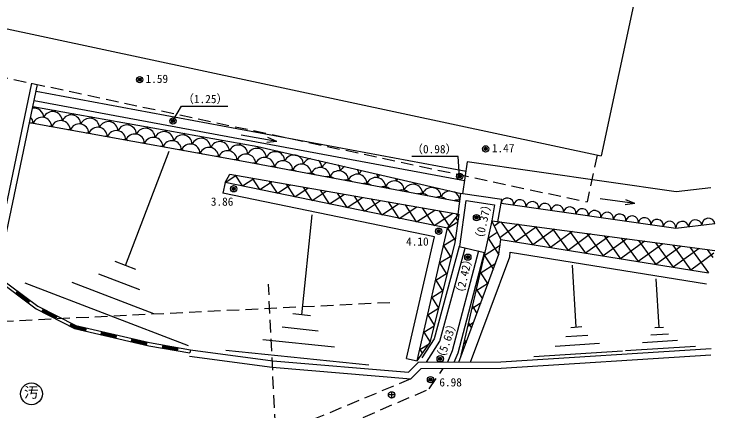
# Model space of a CAD drawing. Units: millimetres on the paper. Extents: x -297 to 277, y -210 to 190.
# Drawn here: x 58.8 to 170.4, y -9 to 54.2 of the extents above; entities that cross this region are included whole.
import ezdxf
from ezdxf.enums import TextEntityAlignment as Align

# ---------------------------------------------------------------- set-up
doc = ezdxf.new("R2010")
doc.units = ezdxf.units.MM
doc.header["$PDMODE"] = 32
doc.header["$PDSIZE"] = 1
doc.linetypes.add('DASHED2', pattern=[3, 2, -1])
for name, color, linetype in [('0-0_2001', 4, 'Continuous'), ('0-1_2003', 4, 'Continuous'), ('0-2_2004', 4, 'DASHED2')]:
    doc.layers.add(name, color=color, linetype=linetype)
doc.styles.add('ＭＳ ゴシック', font='')
doc.styles.get('ＭＳ ゴシック').set_extended_font_data('MS Gothic')

msp = doc.modelspace()

# ---------------------------------------------------------------- linework, layer by layer
at = {"layer": '0-0_2001'}
for p, q in [((-51.899, 75.241), (152.26, 31.583)), ((62.288, 41.87), (130.74, 29.141)), ((61.98, 40.402), (130.465, 27.667)), ((100.597, 33.874), (94.918, 34.894)), ((100.597, 33.874), (99.05, 33.744)), ((100.597, 33.874), (99.192, 34.535)), ((76.532, 14.127), (83.493, 32.335)), ((92.401, 27.371), (94.105, 28.491)), ((95.17, 26.798), (94.051, 28.5)), ((95.17, 26.798), (96.982, 27.989)), ((97.94, 26.225), (96.755, 28.029)), ((92.401, 27.371), (92.046, 25.657)), ((97.94, 26.225), (99.86, 27.487)), ((100.71, 25.653), (99.458, 27.557)), ((100.71, 25.653), (102.738, 26.986)), ((103.48, 25.08), (102.161, 27.086)), ((103.48, 25.08), (105.615, 26.484)), ((106.25, 24.507), (104.865, 26.615)), ((106.25, 24.507), (108.493, 25.982)), ((109.02, 23.935), (107.568, 26.143)), ((111.789, 23.362), (110.271, 25.672)), ((109.02, 23.935), (111.371, 25.48)), ((111.789, 23.362), (114.248, 24.978)), ((114.559, 22.789), (112.974, 25.2)), ((117.329, 22.216), (115.678, 24.729)), ((157.606, 24.017), (152.077, 24.747)), ((157.606, 24.017), (156.172, 24.612)), ((114.559, 22.789), (117.126, 24.476)), ((117.329, 22.216), (120.003, 23.974)), ((120.099, 21.644), (118.381, 24.257)), ((120.099, 21.644), (122.881, 23.472)), ((122.869, 21.071), (121.084, 23.786)), ((157.606, 24.017), (156.066, 23.815)), ((122.869, 21.071), (125.759, 22.971)), ((125.639, 20.498), (123.788, 23.314)), ((125.639, 20.498), (128.636, 22.469)), ((128.086, 20.416), (126.491, 22.843)), ((129.402, 22.055), (129.194, 22.371)), ((104.573, 6.272), (106.222, 22.218)), ((127.794, 20.053), (129.6, 22.301)), ((129.119, 21.702), (129.445, 21.184)), ((127.794, 20.053), (129.431, 21.082)), ((136.177, 21.084), (135.236, 20.402)), ((139.055, 20.697), (136.109, 18.565)), ((136.285, 21.069), (138.586, 17.89)), ((141.932, 20.311), (138.586, 17.89)), ((139.02, 20.702), (141.379, 17.442)), ((141.755, 20.335), (144.172, 16.994)), ((127.794, 20.053), (129.017, 18.106)), ((134.235, 18.499), (135.692, 19.443)), ((144.81, 19.924), (141.379, 17.442)), ((147.687, 19.538), (144.172, 16.994)), ((144.489, 19.967), (146.965, 16.547)), ((150.564, 19.152), (146.965, 16.547)), ((147.224, 19.6), (149.757, 16.099)), ((149.958, 19.233), (152.55, 15.651)), ((127.165, 17.295), (129.071, 18.493)), ((134.235, 18.499), (135.952, 15.849)), ((153.442, 18.765), (149.757, 16.099)), ((156.319, 18.379), (152.55, 15.651)), ((152.693, 18.866), (155.343, 15.204)), ((159.197, 17.993), (155.343, 15.204)), ((155.427, 18.499), (158.136, 14.756)), ((158.162, 18.132), (160.929, 14.308)), ((127.165, 17.295), (128.369, 15.379)), ((129.632, 17.167), (133.663, 16.214)), ((133.617, 15.715), (136.146, 17.354)), ((162.074, 17.606), (158.136, 14.756)), ((160.896, 17.764), (163.721, 13.861)), ((164.952, 17.22), (160.929, 14.308)), ((163.631, 17.397), (166.514, 13.413)), ((167.829, 16.833), (163.721, 13.861)), ((166.365, 17.03), (169.307, 12.965)), ((126.536, 14.537), (128.461, 15.748)), ((133.628, 15.759), (135.082, 13.514)), ((170.2, 16.08), (166.514, 13.413)), ((169.1, 16.663), (170.007, 15.409)), ((78.157, 13.506), (74.906, 14.749)), ((126.536, 14.537), (127.697, 12.69)), ((132.964, 12.909), (135.459, 14.526)), ((148.288, 4.289), (147.656, 14.17)), ((78.788, 10.283), (72.286, 12.77)), ((125.907, 11.78), (127.76, 12.945)), ((132.998, 13.053), (134.212, 11.179)), ((86.553, 1.352), (60.543, 11.297)), ((81.045, 6.439), (68.04, 11.412)), ((125.907, 11.78), (127.024, 10.002)), ((132.311, 10.102), (134.288, 11.383)), ((161.48, 4.237), (160.981, 12.034)), ((59.338, 10.067), (59.04, 9.665)), ((125.278, 9.022), (127.06, 10.142)), ((132.368, 10.348), (133.342, 8.844)), ((59.099, 9.745), (61.107, 8.255)), ((59.159, 9.826), (61.166, 8.336)), ((59.218, 9.906), (61.226, 8.416)), ((59.278, 9.986), (61.285, 8.496)), ((125.278, 9.022), (126.352, 7.313)), ((61.047, 8.175), (61.345, 8.577)), ((131.657, 7.295), (133.118, 8.241)), ((63.437, 7.223), (63.21, 6.778)), ((63.256, 6.867), (65.483, 5.732)), ((63.301, 6.956), (65.528, 5.821)), ((63.346, 7.045), (65.574, 5.91)), ((63.392, 7.134), (65.619, 5.999)), ((124.649, 6.265), (126.359, 7.339)), ((131.738, 7.642), (132.472, 6.509)), ((65.437, 5.643), (65.665, 6.088)), ((105.997, 6.125), (103.15, 6.42)), ((124.649, 6.265), (125.68, 4.625)), ((67.892, 4.953), (67.665, 4.507)), ((68.47, 4.209), (67.71, 4.596)), ((67.756, 4.685), (68.505, 4.303)), ((68.54, 4.398), (67.801, 4.774)), ((67.846, 4.864), (68.574, 4.493)), ((70.237, 4.105), (68.574, 4.493)), ((124.02, 3.507), (125.658, 4.537)), ((131.004, 4.488), (131.947, 5.099)), ((131.108, 4.937), (131.602, 4.174)), ((68.47, 4.209), (70.169, 3.813)), ((70.192, 3.911), (68.505, 4.303)), ((68.54, 4.398), (70.215, 4.008)), ((70.26, 4.203), (70.147, 3.716)), ((72.695, 3.636), (72.581, 3.149)), ((72.649, 3.441), (75.084, 2.874)), ((72.672, 3.538), (75.107, 2.971)), ((107.185, 3.7), (101.49, 4.289)), ((124.02, 3.507), (125.007, 1.936)), ((149.17, 4.346), (147.406, 4.233)), ((162.176, 4.281), (160.784, 4.192)), ((72.604, 3.246), (75.039, 2.679)), ((72.627, 3.344), (75.062, 2.777)), ((75.016, 2.582), (75.13, 3.069)), ((77.564, 2.502), (77.451, 2.015)), ((77.519, 2.307), (79.954, 1.74)), ((77.542, 2.404), (79.977, 1.837)), ((109.797, 1.128), (98.408, 2.305)), ((150.143, 2.991), (146.614, 2.765)), ((162.943, 3.212), (160.159, 3.034)), ((77.474, 2.112), (79.909, 1.545)), ((77.496, 2.21), (79.931, 1.643)), ((79.886, 1.448), (79.999, 1.935)), ((82.457, 1.478), (82.369, 0.986)), ((82.404, 1.183), (84.866, 0.745)), ((82.422, 1.282), (84.883, 0.844)), ((82.439, 1.38), (84.901, 0.942)), ((123.391, 0.75), (124.876, 1.683)), ((130.351, 1.681), (130.776, 1.957)), ((130.479, 2.231), (130.732, 1.84)), ((151.997, 1.692), (144.94, 1.241)), ((167.263, 1.251), (156.124, 0.539)), ((164.407, 2.187), (158.838, 1.831)), ((82.387, 1.085), (84.848, 0.647)), ((84.831, 0.548), (84.918, 1.041)), ((86.877, 0.692), (86.789, 0.2)), ((115.257, -1.739), (92.477, 0.616)), ((123.391, 0.75), (123.791, 0.113)), ((155.616, 0.506), (141.502, -0.396)), ((129.849, -0.474), (129.862, -0.495)), ((119.38, -6.467), (118.38, -6.467)), ((118.88, -5.967), (118.88, -6.967))]:
    msp.add_line(p, q, dxfattribs=at)
at = {"layer": '0-0_2001', "linetype": 'DASHED2'}
for p, q in [((-52.703, 67.588), (150.016, 24.259)), ((151.612, 31.722), (150.016, 24.259)), ((121.949, -3.915), (90.988, -16.852))]:
    msp.add_line(p, q, dxfattribs=at)
at = {"layer": '0-0_2001'}
for points in [[(-38.285, 139.42), (165.979, 95.739), (152.26, 31.583)], [(61.786, 39.472), (97.615, 33.105), (129.978, 25.6)], [(84.088, 37.153), (85.424, 39.493), (92.824, 39.493)], [(129.704, 24.285), (94.128, 30.914), (61.237, 36.853)], [(129.711, 28.327), (129.482, 31.51), (122.082, 31.51)], [(169.684, 26.494), (164.189, 25.847), (130.91, 30.616), (130.187, 25.568)], [(92.401, 27.371), (93.114, 28.664), (129.6, 22.301), (128.975, 17.8), (124.983, 1.838)], [(122.977, -1.067), (127.794, 20.053), (92.401, 27.371)], [(121.27, -0.677), (125.69, 18.701), (92.046, 25.657)], [(135.811, 21.095), (136.42, 24.618), (129.879, 25.615), (129.445, 22.328)], [(129.768, 17.135), (130.737, 24.473), (135.261, 23.783), (134.826, 21.265)], [(170.357, 20.784), (164.116, 20.048), (136.319, 24.032)], [(170.357, 20.784), (164.116, 20.048), (136.319, 24.032)], [(134.826, 21.265), (133.9, 16.927), (129.813, -0.629)], [(136.252, 18.264), (134.826, 21.265), (170.32, 16.499)], [(129.579, -1.255), (135.979, 15.92), (136.252, 18.264), (169.307, 12.965)], [(129.632, 17.167), (125.637, 2.476), (123.713, -0.556)], [(124.442, -1.274), (126.562, 2.068), (130.597, 16.905)], [(132.695, 16.466), (128.552, 0.54), (127.779, -1.262)], [(128.869, -1.258), (129.501, 0.215), (133.663, 16.214)], [(131.453, -1.24), (137.692, 15.507), (137.779, 16.247), (169.03, 11.237)], [(56.126, 12.451), (62.577, 7.662), (68.609, 4.587), (80.351, 1.853), (86.877, 0.692)], [(55.828, 12.049), (62.313, 7.235), (68.436, 4.114), (80.25, 1.363), (86.789, 0.2)], [(62.577, 7.662), (68.609, 4.587), (80.351, 1.853), (86.877, 0.692), (99.964, -1.047), (121.57, -2.879), (123.171, -1.278), (136.284, -1.231), (169.724, 0.908)], [(121.27, -0.677), (122.977, -1.067), (124.983, 1.838)], [(86.745, -0.299), (99.855, -2.041), (121.949, -3.915), (123.587, -2.277), (136.318, -2.231), (169.68, -0.097)]]:
    msp.add_lwpolyline(points, dxfattribs=at)
at = {"layer": '0-0_2001', "linetype": 'DASHED2'}
msp.add_lwpolyline([(92.305, -19.525), (124.875, -5.528), (127.097, -2.264)], dxfattribs=at)
at = {"layer": '0-0_2001', "color": 2}
for centre, radius in [((78.802, 43.715), 0.25), ((78.802, 43.715), 0.2), ((78.802, 43.715), 0.15), ((78.802, 43.715), 0.1), ((78.802, 43.715), 0.05), ((78.802, 43.715), 0.02), ((84.088, 37.153), 0.25), ((84.088, 37.153), 0.2), ((84.088, 37.153), 0.15), ((84.088, 37.153), 0.1), ((84.088, 37.153), 0.05), ((84.088, 37.153), 0.02), ((133.854, 32.703), 0.25), ((133.854, 32.703), 0.2), ((133.854, 32.703), 0.15), ((133.854, 32.703), 0.1), ((133.854, 32.703), 0.05), ((133.854, 32.703), 0.02), ((129.711, 28.327), 0.25), ((129.711, 28.327), 0.2), ((129.711, 28.327), 0.15), ((129.711, 28.327), 0.1), ((129.711, 28.327), 0.05), ((129.711, 28.327), 0.02), ((93.749, 26.348), 0.25), ((93.749, 26.348), 0.2), ((93.749, 26.348), 0.15), ((93.749, 26.348), 0.1), ((93.749, 26.348), 0.05), ((93.749, 26.348), 0.02), ((132.396, 21.767), 0.25), ((132.396, 21.767), 0.2), ((132.396, 21.767), 0.15), ((132.396, 21.767), 0.1), ((132.396, 21.767), 0.05), ((132.396, 21.767), 0.02), ((126.38, 19.595), 0.25), ((126.38, 19.595), 0.2), ((126.38, 19.595), 0.15), ((126.38, 19.595), 0.1), ((126.38, 19.595), 0.05), ((126.38, 19.595), 0.02), ((131.021, 15.459), 0.25), ((131.021, 15.459), 0.2), ((131.021, 15.459), 0.15), ((131.021, 15.459), 0.1), ((131.021, 15.459), 0.05), ((131.021, 15.459), 0.02), ((126.625, -0.723), 0.25), ((126.625, -0.723), 0.2), ((126.625, -0.723), 0.15), ((126.625, -0.723), 0.1), ((126.625, -0.723), 0.05), ((126.625, -0.723), 0.02), ((125.074, -4.06), 0.25), ((125.074, -4.06), 0.2), ((125.074, -4.06), 0.15), ((125.074, -4.06), 0.1), ((125.074, -4.06), 0.05), ((125.074, -4.06), 0.02)]:
    msp.add_circle(centre, radius, dxfattribs=at)
at = {"layer": '0-0_2001'}
for centre, radius in [((61.568, -6.298), 1.75), ((118.88, -6.467), 0.5)]:
    msp.add_circle(centre, radius, dxfattribs=at)
for centre, radius, start, end in [((61.985, 37.648), 1.538, 2.44399, 99.90194), ((60.722, 39.096), 1.538, 2.44399, 11.15419), ((63.675, 38.563), 1.538, 148.35787, 157.08323), ((64.937, 37.115), 1.538, 2.44399, 157.08323), ((63.675, 38.563), 1.538, 2.44399, 11.48625), ((66.627, 38.03), 1.538, 148.02505, 157.08323), ((67.89, 36.582), 1.538, 2.44399, 157.08323), ((66.627, 38.03), 1.538, 2.44399, 11.81907), ((69.579, 37.496), 1.538, 147.69145, 157.08323), ((61.559, 35.287), 1.538, 64.66119, 94.8663), ((60.296, 36.734), 1.538, 2.44399, 42.48969), ((63.248, 36.201), 1.538, 2.44399, 157.08323), ((66.2, 35.668), 1.538, 2.44399, 157.08323), ((70.842, 36.049), 1.538, 2.44399, 157.08323), ((69.579, 37.496), 1.538, 2.44399, 12.15266), ((72.531, 36.963), 1.538, 147.35706, 157.08323), ((73.794, 35.516), 1.538, 2.44399, 157.08323), ((72.531, 36.963), 1.538, 2.44399, 12.48706), ((75.484, 36.43), 1.538, 147.02185, 157.08323), ((64.511, 34.753), 1.538, 64.66218, 94.86531), ((67.463, 34.22), 1.538, 64.66317, 94.86432), ((69.153, 35.135), 1.538, 2.44399, 157.08323), ((72.105, 34.602), 1.538, 2.44399, 157.08323), ((76.746, 34.983), 1.538, 2.44399, 157.08323), ((75.484, 36.43), 1.538, 2.44399, 12.82227), ((78.436, 35.897), 1.538, 146.68582, 157.08323), ((79.699, 34.45), 1.538, 2.44399, 157.08323), ((78.436, 35.897), 1.538, 2.44399, 13.1583), ((81.388, 35.364), 1.538, 146.34893, 157.08323), ((81.388, 35.364), 1.538, 2.44399, 13.49519), ((70.415, 33.687), 1.538, 64.66416, 94.86333), ((73.368, 33.154), 1.538, 64.66515, 94.86234), ((75.057, 34.068), 1.538, 2.44399, 157.08323), ((78.009, 33.535), 1.538, 2.44399, 157.08323), ((82.651, 33.916), 1.538, 2.44399, 157.08323), ((84.34, 34.831), 1.538, 146.01118, 157.08323), ((85.603, 33.383), 1.538, 2.44399, 157.08323), ((84.34, 34.831), 1.538, 2.44399, 13.83294), ((87.293, 34.298), 1.538, 145.67254, 157.08323), ((87.293, 34.298), 1.538, 2.44399, 14.17158), ((90.245, 33.765), 1.538, 145.333, 157.08323), ((76.32, 32.621), 1.538, 64.66614, 94.86135), ((79.272, 32.088), 1.538, 64.66713, 94.86036), ((80.962, 33.002), 1.538, 2.44399, 157.08323), ((83.914, 32.469), 1.538, 2.44399, 157.08323), ((86.866, 31.936), 1.538, 2.44399, 157.08323), ((88.555, 32.85), 1.538, 2.44399, 157.08323), ((91.508, 32.317), 1.538, 2.44399, 157.08323), ((90.245, 33.765), 1.538, 2.44399, 14.51112), ((93.197, 33.231), 1.538, 144.99254, 157.08323), ((93.197, 33.231), 1.538, 2.44399, 14.85158), ((96.149, 32.698), 1.538, 144.65113, 157.08323), ((82.224, 31.555), 1.538, 64.66812, 94.85937), ((85.177, 31.022), 1.538, 64.66911, 94.85837), ((89.818, 31.403), 1.538, 2.44399, 157.08323), ((92.77, 30.87), 1.538, 2.44399, 157.08323), ((94.46, 31.784), 1.538, 2.44399, 157.08323), ((97.412, 31.251), 1.538, 2.44399, 157.08323), ((96.149, 32.698), 1.538, 2.44399, 15.15183), ((99.101, 32.165), 1.538, 144.81726, 157.08323), ((99.101, 32.165), 1.538, 2.44399, 9.04572), ((102.054, 31.632), 1.538, 150.66859, 157.08323), ((88.129, 30.488), 1.538, 64.6701, 94.85738), ((91.081, 29.955), 1.538, 64.67109, 94.85639), ((95.723, 30.337), 1.538, 2.44399, 157.08323), ((98.675, 29.803), 1.538, 2.44399, 157.08323), ((100.364, 30.718), 1.538, 2.44399, 157.08323), ((103.317, 30.185), 1.538, 2.44399, 157.08323), ((102.054, 31.632), 1.538, 2.44399, 3.1944), ((105.006, 31.099), 1.538, 156.34987, 157.08323), ((94.033, 29.422), 1.538, 64.21459, 94.8554), ((96.986, 28.889), 1.538, 62.00759, 96.88345), ((101.627, 29.27), 1.538, 2.44399, 157.08323), ((104.579, 28.737), 1.538, 2.44399, 157.08323), ((106.269, 29.651), 1.538, 100.73059, 157.08323), ((106.269, 29.651), 1.538, 2.44399, 53.1324), ((109.221, 29.118), 1.538, 111.9909, 157.08323), ((109.221, 29.118), 1.538, 2.44399, 41.87209), ((99.938, 28.356), 1.538, 60.04325, 98.84779), ((102.89, 27.823), 1.538, 58.25393, 100.63711), ((107.532, 28.204), 1.538, 2.44399, 157.08323), ((110.484, 27.671), 1.538, 2.44399, 157.08323), ((112.173, 28.585), 1.538, 120.6994, 157.08323), ((112.173, 28.585), 1.538, 2.44399, 33.16358), ((115.126, 28.052), 1.538, 128.19507, 157.08323), ((105.842, 27.29), 1.538, 56.59841, 102.29263), ((108.795, 26.757), 1.538, 55.04939, 103.84165), ((113.436, 27.138), 1.538, 2.44399, 157.08323), ((116.388, 26.605), 1.538, 2.44399, 157.08323), ((115.126, 28.052), 1.538, 2.44399, 25.66792), ((118.078, 27.519), 1.538, 134.97133, 157.08323), ((118.078, 27.519), 1.538, 2.44399, 18.89166), ((121.03, 26.986), 1.538, 141.27845, 157.08323), ((111.747, 26.223), 1.538, 53.58767, 105.30336), ((114.699, 25.69), 1.538, 52.19916, 106.69187), ((119.341, 26.071), 1.538, 2.44399, 157.08323), ((122.293, 25.538), 1.538, 2.44399, 157.08323), ((121.03, 26.986), 1.538, 2.44399, 12.58453), ((123.982, 26.453), 1.538, 147.26703, 157.08323), ((117.651, 25.157), 1.538, 50.87314, 108.0179), ((120.604, 24.624), 1.538, 49.60122, 109.28982), ((125.245, 25.005), 1.538, 2.44399, 157.08323), ((123.982, 26.453), 1.538, 2.44399, 6.59595), ((126.935, 25.92), 1.538, 153.03892, 157.08323), ((128.197, 24.472), 1.538, 90.65978, 157.08323), ((128.197, 24.472), 1.538, 2.44399, 63.2032), ((123.556, 24.091), 1.538, 48.37673, 110.51431), ((126.508, 23.558), 1.538, 47.19421, 111.69683), ((129.46, 23.025), 1.538, 79.6283, 112.84186), ((131.15, 23.939), 1.538, 156.58207, 157.08323), ((137.311, 23.887), 1.003, 352.01112, 171.6768), ((139.296, 23.603), 1.003, 352.01112, 171.6768), ((141.282, 23.318), 1.003, 352.01112, 171.6768), ((143.268, 23.033), 1.003, 352.01112, 171.6768), ((145.253, 22.749), 1.003, 352.01112, 171.6768), ((147.239, 22.464), 1.003, 352.01112, 171.6768), ((149.224, 22.18), 1.003, 352.01112, 171.6768), ((151.21, 21.895), 1.003, 352.01112, 171.6768), ((153.195, 21.611), 1.003, 352.01112, 171.6768), ((155.181, 21.326), 1.003, 352.01112, 171.6768), ((157.166, 21.041), 1.003, 352.01112, 171.6768), ((159.152, 20.757), 1.003, 352.01112, 171.6768), ((161.138, 20.472), 1.003, 352.01112, 171.6768), ((167.242, 20.368), 1.048, 9.36697, 184.07719), ((169.322, 20.613), 1.048, 9.36697, 184.07719), ((163.123, 20.188), 1.003, 352.01112, 171.6768), ((165.162, 20.123), 1.048, 9.36697, 184.07719)]:
    msp.add_arc(centre, radius, start, end, dxfattribs=at)
at = {"layer": '0-0_2001', "color": 2}
for p in [(78.802, 43.715), (84.088, 37.153), (133.854, 32.703), (129.711, 28.327), (93.749, 26.348), (132.396, 21.767), (126.38, 19.595), (131.021, 15.459), (126.625, -0.723), (125.074, -4.06)]:
    msp.add_point(p, dxfattribs=at)
at = {"layer": '0-1_2003'}
for p, q in [((55.245, 12.635), (61.636, 43.149)), ((56.126, 12.451), (62.516, 42.961))]:
    msp.add_line(p, q, dxfattribs=at)
at = {"layer": '0-2_2004'}
for p, q in [((108.586, -179.314), (99.292, 11.174)), ((118.617, 8.214), (-208.364, -7.741))]:
    msp.add_line(p, q, dxfattribs=at)

# ---------------------------------------------------------------- texts
at = {"layer": '0-0_2001', "style": 'ＭＳ ゴシック'}
for s, p in [('1.59', (79.724, 42.81)), ('（1.25）', (85.624, 39.593)), ('（0.98）', (122.082, 31.61)), ('1.47', (134.845, 31.764)), ('3.86', (90.115, 23.253)), ('4.10', (121.197, 16.894)), ('6.98', (126.483, -5.521))]:
    msp.add_text(s, height=1.32, dxfattribs=at).set_placement(p, align=Align.BOTTOM_LEFT)
for s, rotation, p in [('（0.37）', 77.35, (133.704, 17.397)), ('（2.42）', 76.647, (130.583, 8.701)), ('（5.63）', 70.166, (127.407, -1.585))]:
    msp.add_text(s, height=1.32, rotation=rotation, dxfattribs=at).set_placement(p, align=Align.BOTTOM_LEFT)
at = {"layer": '0-1_2003', "style": 'ＭＳ ゴシック'}
msp.add_text('汚', height=1.686, rotation=0.38, dxfattribs=at).set_placement((60.387, -7.434), align=Align.BOTTOM_LEFT)

doc.saveas('drawing.dxf')
